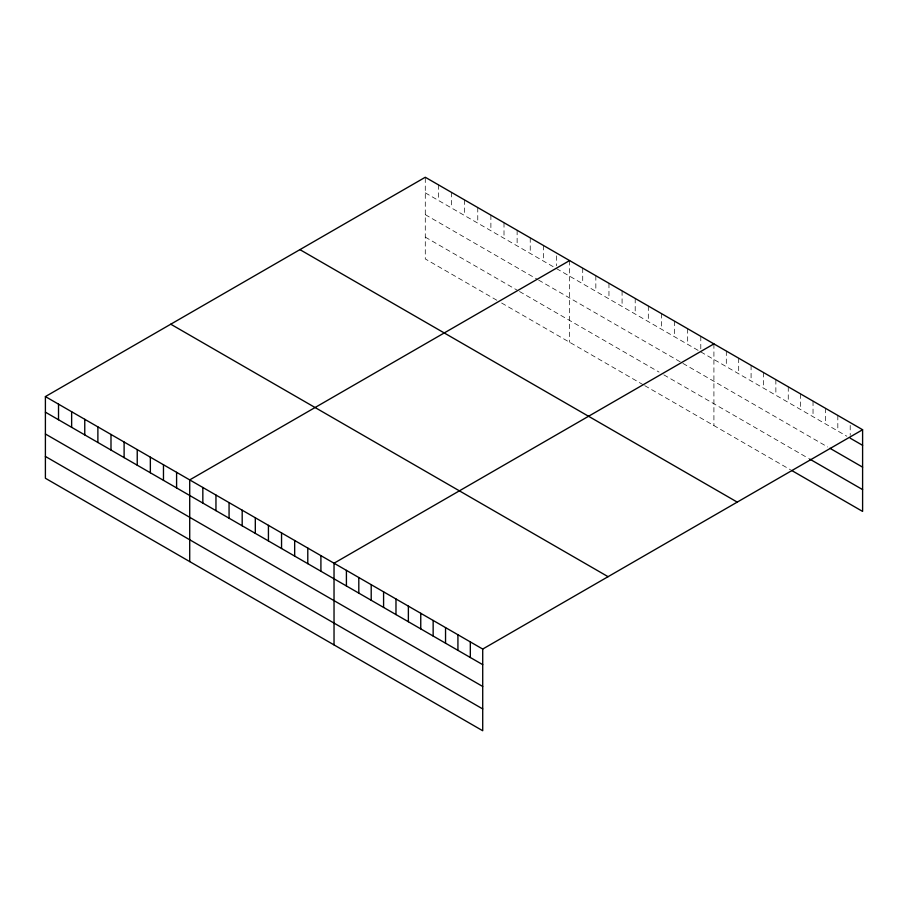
<?xml version="1.0" encoding="UTF-8"?>
<svg xmlns="http://www.w3.org/2000/svg" width="908" height="908" viewBox="0 0 908 908"><rect width="100%" height="100%" fill="white"/><g stroke="black" fill="none" stroke-linecap="round" stroke-linejoin="round"><path stroke-width="0.68" stroke-dasharray="4.54 3.41" d="M425.284 192.848L554.096 267.213M556.479 268.598L698.411 350.533M700.794 351.907L846.835 436.226M425.284 214.663L537.4 279.38M538.592 280.073L681.715 362.701M682.907 363.393L827.676 446.974M425.284 237.124L517.129 290.151M519.512 291.525L659.049 372.087M663.827 374.845L808.529 458.392M496.846 300.253L425.284 258.939L425.284 177.253M501.625 303.011L643.545 384.947M644.737 385.639L790.505 469.799M850.206 425.421L850.206 435.341M837.823 415.433L837.823 431.028M825.429 408.271L825.429 423.866M813.035 401.12L813.035 416.715M800.652 393.97L800.652 409.565M788.258 386.819L788.258 402.403M775.863 379.658L775.863 395.252M763.48 372.507L763.48 388.102M751.086 365.356L751.086 380.951M738.692 358.195L738.692 373.79M726.309 351.044L726.309 366.639M713.915 343.894L713.915 425.58M700.794 336.323L700.794 349.081M687.674 328.741L687.674 344.336M674.553 321.171L674.553 336.766M661.433 313.589L661.433 329.184M648.312 306.019L648.312 321.614M635.203 298.448L635.203 314.043M622.082 290.866L622.082 306.461M608.962 283.296L608.962 298.891M595.841 275.726L595.841 291.32M582.72 268.144L582.72 283.739M569.6 260.573L569.6 342.259M556.479 255.84L556.479 265.76M543.359 245.421L543.359 261.016M530.238 237.851L530.238 253.446M517.129 230.28L517.129 245.875M504.008 222.698L504.008 238.293M490.887 215.128L490.887 230.723M477.767 207.557L477.767 223.152M464.646 199.976L464.646 215.571M451.526 192.405L451.526 208M438.405 184.835L438.405 200.43"/><path stroke-width="1.36" d="M45.4 396.58L482.716 649.061L482.716 730.747L45.4 478.266L45.4 396.58L425.284 177.253L862.6 429.734L862.6 511.42L791.64 470.446M569.6 260.573L189.715 479.901L189.715 561.587M713.915 343.894L334.031 563.221L334.031 644.896M482.716 649.061L862.6 429.734M850.206 438.178L862.6 445.329M829.935 448.28L862.6 467.143M809.664 459.039L862.6 489.605M299.924 249.632L737.239 502.113M170.761 324.201L608.076 576.682M45.4 412.175L482.716 664.656M45.4 433.99L482.716 686.471M45.4 456.452L482.716 708.932M470.321 641.911L470.321 657.505M457.927 634.76L457.927 650.344M445.544 627.598L445.544 643.193M433.15 620.448L433.15 636.043M420.756 613.297L420.756 628.892M408.373 606.135L408.373 621.73M395.979 598.985L395.979 614.58M383.585 591.834L383.585 607.429M371.202 584.684L371.202 600.279M358.808 577.522L358.808 593.117M346.413 570.372L346.413 585.966M320.91 555.639L320.91 571.234M307.789 548.069L307.789 563.664M294.669 540.498L294.669 556.093M281.548 532.917L281.548 548.511M268.428 525.346L268.428 540.941M255.307 517.776L255.307 533.371M242.186 510.194L242.186 525.789M229.066 502.623L229.066 518.218M215.956 495.053L215.956 510.648M202.836 487.471L202.836 503.066M176.595 472.33L176.595 487.925M163.474 464.748L163.474 480.343M150.353 457.178L150.353 472.773M137.233 449.608L137.233 465.202M124.112 442.026L124.112 457.621M110.992 434.455L110.992 450.05M97.882 426.885L97.882 442.48M84.762 419.303L84.762 434.898M71.641 411.733L71.641 427.327M58.521 404.162L58.521 419.746"/></g></svg>
